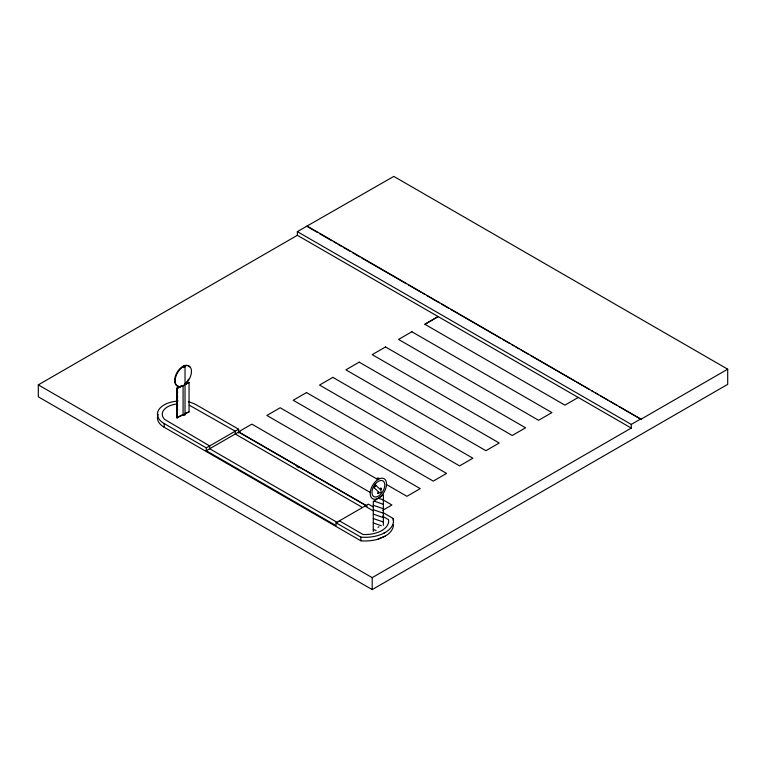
<?xml version="1.0" encoding="UTF-8"?>
<svg xmlns="http://www.w3.org/2000/svg" width="766" height="766" viewBox="0 0 766 766"><rect width="100%" height="100%" fill="white"/><g stroke="black" fill="none" stroke-linecap="round" stroke-linejoin="round"><path stroke-width="1.15" d="M184.75 384.302L189.068 382.627L189.049 411.907L177.291 417.748L176.927 388.199L181.772 385.777M177.291 417.748L176.927 388.199L182.27 385.547M373.272 531.47L373.291 501.577L383.383 494.769L383.364 525.332M374.076 487.722L375.838 485.299L374.076 487.722L378.73 492.069L377.82 493.266L378.73 492.069M381.2 488.335C382.607 492.107 379.026 483.145 381.267 492.423L377.82 493.266M297.361 231.638L631.261 424.412L631.261 428.079L297.361 235.306L297.361 231.638L307.089 226.018L640.989 419.241L619.282 406.708M307.089 226.018L393.801 176.4L727.7 369.183L727.7 384.35L372.199 589.6L38.3 396.817L38.3 384.867L297.361 235.306M177.904 401.106A22.846 13.185 0 0 0 158.754 409.82A22.846 13.185 0 0 0 164.135 423.55L206.293 447.89L238.609 429.238L238.609 432.062L366.292 505.78M424.891 324.229L438.2 316.54L424.891 324.305L564.925 405.147L578.244 397.468M206.293 447.89L206.293 450.714L238.609 432.062M238.609 432.905L240.304 431.928M206.293 450.714L336.044 525.62L336.044 522.795L368.35 504.143L373.521 507.13M382.684 510.3L391.895 504.976L382.627 499.623M631.261 424.412L640.989 418.791M640.989 419.241L727.7 369.183M38.3 384.867L372.199 577.641L631.261 428.079M185.468 383.957L188.675 382.358M177.31 388.467L189.068 382.627M176.898 417.489L182.251 414.837M185.449 413.238L189.049 411.907M384.034 533.059L385.154 532.504M393.475 524.691A28.409 16.402 0 0 1 385.154 536.171L378.04 539.168A28.409 16.402 0 0 1 360.863 540.796L164.135 427.217A22.846 13.185 0 0 1 158.217 414.473M378.04 539.168L385.154 536.171M378.337 498.178L383.373 499.92M374.009 501.098L383.373 504.334M373.291 505.273L383.373 508.758M373.291 509.696L383.364 513.182M373.281 514.12L383.364 517.596M373.281 518.534L383.364 522.019M373.281 522.958L381.344 525.744M176.889 391.886L177.722 392.202M176.889 396.309L177.722 396.625M176.889 400.733L177.722 401.049M176.898 405.157L177.731 405.473M176.898 409.58L177.731 409.896M373.272 529.411L376.154 530.56M189.298 405.204L235.229 431.191L235.229 434.006L361.6 506.968M307.089 226.468L317.43 232.433M319.499 233.63L331.908 240.792M333.966 241.979L336.035 243.176M338.103 244.373L341.205 246.164M343.273 247.351L350.512 251.535M352.58 252.723L359.819 256.907M361.878 258.094L406.334 283.765M408.402 284.952L420.802 292.114M422.87 293.311L424.939 294.498M427.007 295.695L439.416 302.857M441.484 304.054L448.713 308.229M450.781 309.426L500.399 338.074M502.467 339.261L509.706 343.446M511.774 344.633L513.842 345.83M515.911 347.027L519.013 348.817M521.081 350.005L528.31 354.189M530.378 355.376L574.835 381.047M576.903 382.234L589.303 389.396M591.371 390.593L593.439 391.79M595.508 392.977L598.61 394.768M600.678 395.965L607.917 400.139M609.985 401.336L617.214 405.511M377.044 479.066L266.874 415.459L280.184 407.78L420.218 488.622L406.909 496.311L386.313 484.418M370.275 492.49L251.861 424.125L238.552 431.813L367.259 506.125M238.609 429.238L196.441 404.898A22.846 13.185 0 0 0 188.465 401.911M382.828 512.502L393.169 518.477L393.169 520.305M296.873 466.551L298.941 467.739M364.97 506.096L373.396 510.96M382.473 516.198L388.534 519.693L388.697 521.004A23.622 13.644 0 0 1 365.229 534.544L362.969 534.457L339.415 520.851M337.729 522.699L209.673 448.761L209.673 445.946L164.671 419.423A18.03 10.408 0 0 1 175.615 404.17M336.044 522.795L360.863 537.129A28.409 16.402 0 0 0 393.169 518.477M375.771 485.261L380.424 489.608M176.889 388.18L176.908 418.092M372.199 577.641L372.199 589.6M360.863 537.129L360.863 540.796M185.027 366.608A0.967 0.565 0 0 1 183.562 367.096A0.967 0.565 0 0 1 183.562 366.129A0.967 0.565 0 0 1 185.027 366.608L185.027 414.703M183.084 385.375L183.084 414.703A0.967 0.565 0 0 0 184.175 415.258A0.967 0.565 0 0 0 184.989 414.55M164.135 423.55L164.135 427.217M178.698 386.351A11.547 6.674 -60 0 1 177.061 372.448A11.547 6.674 -60 0 1 189.901 367.048M188.57 379.199A11.547 6.674 -60 0 1 187.469 380.884M186.866 381.669A11.547 6.674 -60 0 1 184.893 383.737M183.275 385.557A11.547 6.674 -60 0 1 175.912 376.355A11.547 6.674 -60 0 1 189.575 366.445A11.547 6.674 -60 0 1 185.391 384.025M378.94 526.654A0.967 0.565 0 0 1 377.973 527.219M375.177 484.131L373.837 486.075A9.087 5.247 -60 0 0 373.253 496.177A9.087 5.247 -60 0 0 381.564 493.323L382.895 491.379A9.087 5.247 -60 0 0 383.479 481.278A9.087 5.247 -60 0 0 375.177 484.131M306.515 392.575L293.206 400.254L433.24 481.105L446.559 473.417L306.515 392.575M332.856 377.37L319.546 385.049L459.581 465.9L472.89 458.212L332.856 377.37M359.197 362.155L345.878 369.844L485.922 450.695L499.231 443.007L359.197 362.155M385.528 346.95L372.219 354.639L512.253 435.49L525.562 427.801L385.528 346.95M411.869 331.745L398.559 339.434L538.594 420.285L551.903 412.596L411.869 331.745M380.453 496.646A11.547 6.674 -60 0 0 384.168 478.731A11.547 6.674 -60 0 0 370.485 490.805A11.547 6.674 -60 0 0 380.453 496.646M377.284 478.97A0.967 0.565 0 0 0 378.911 478.712A0.967 0.565 0 0 0 377.715 478.032A0.967 0.565 0 0 0 377.284 478.97"/></g></svg>
